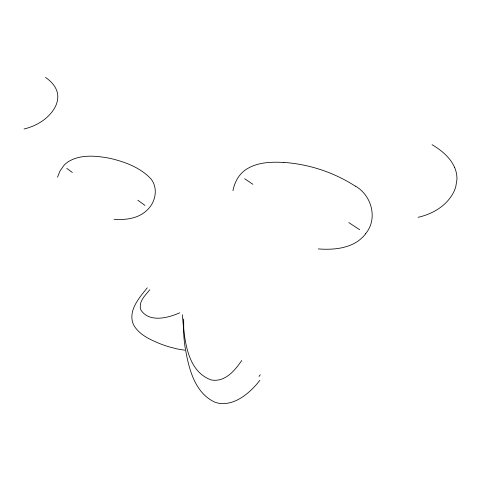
<?xml version="1.0" encoding="UTF-8"?>
<svg xmlns="http://www.w3.org/2000/svg" width="481" height="481" viewBox="0 0 481 481"><rect width="100%" height="100%" fill="white"/><g stroke="black" fill="none" stroke-linecap="round" stroke-linejoin="round"><path stroke-width="0.72" d="M183.67 318.987L183.784 335.215A167.051 157.978 30.7 0 0 184.963 346.5C188.498 367.051 194.023 392.694 214.971 402.2A24.814 24.333 -80.4 0 0 221.951 403.595C234.067 403.974 244.703 396.47 252.94 388.287A77.158 75.258 -43.2 0 0 257.533 383.249L259.836 380.333M232.93 190.716C234.121 184.824 236.454 179.034 240.434 174.459A29.389 26.918 -4.2 0 1 245.647 169.751C256.77 162.211 270.899 161.748 283.868 162.464M57.492 177.194L60.083 170.827L64.075 165.254A21.807 19.078 -28.3 0 1 68.921 161.303C81.313 154.167 96.495 155.79 109.969 158.327C124.838 161.814 140.374 167.508 150.962 178.92C158.64 188.504 155.435 202.97 146.561 210.624C137.915 218.681 125.319 220.166 114.009 219.282M365.638 233.67C378.15 218.777 371.633 195.232 355.345 186.081M259.018 376.467L260.305 374.753M241.757 360.485C235.474 369.492 227.182 380.086 215.109 380.297A18.861 18.555 -64.8 0 1 210.906 379.84C185.937 370.574 184.409 337.199 182.341 314.796M147.258 287.818C139.262 297.769 127.591 310.87 133.429 324.567C138.823 334.656 150.036 339.568 160.101 343.765A119.637 112.127 -16.2 0 0 169.727 347.035L177.417 348.99L184.782 350.204M149.765 289.742C145.845 294.793 139.821 300.066 140.26 307.143A10.191 9.638 -39.5 0 0 141.059 310.251C149.489 322.847 168.224 317.959 179.744 312.794M24.05 128.986C33.736 126.689 42.983 121.915 49.777 114.544A31.932 26.371 -26.6 0 0 56.079 105.02L56.614 103.571A25.228 20.899 -26.3 0 0 57.498 93.314C56.121 86.52 51.034 81.199 45.491 77.399M418.127 217.31C430.705 214.442 442.971 207.984 450.559 197.276A44.523 38.949 13.1 0 0 455.754 186.796L456.926 179.726A34.632 30.207 14 0 0 454.581 167.328M318.212 248.924C328.842 249.699 339.851 249.29 349.885 245.394A37.819 34.584 8.7 0 0 365.716 233.718M432.07 144.685C441.227 150.198 450.144 157.329 454.575 167.328M348.773 222.553L359.674 229.738M244.637 178.74L252.904 184.301M137.837 200.222L144.973 205.387M66.793 168.398L72.336 172.475M283.874 162.416A147.523 143.104 8 0 1 355.291 186.153"/></g></svg>
